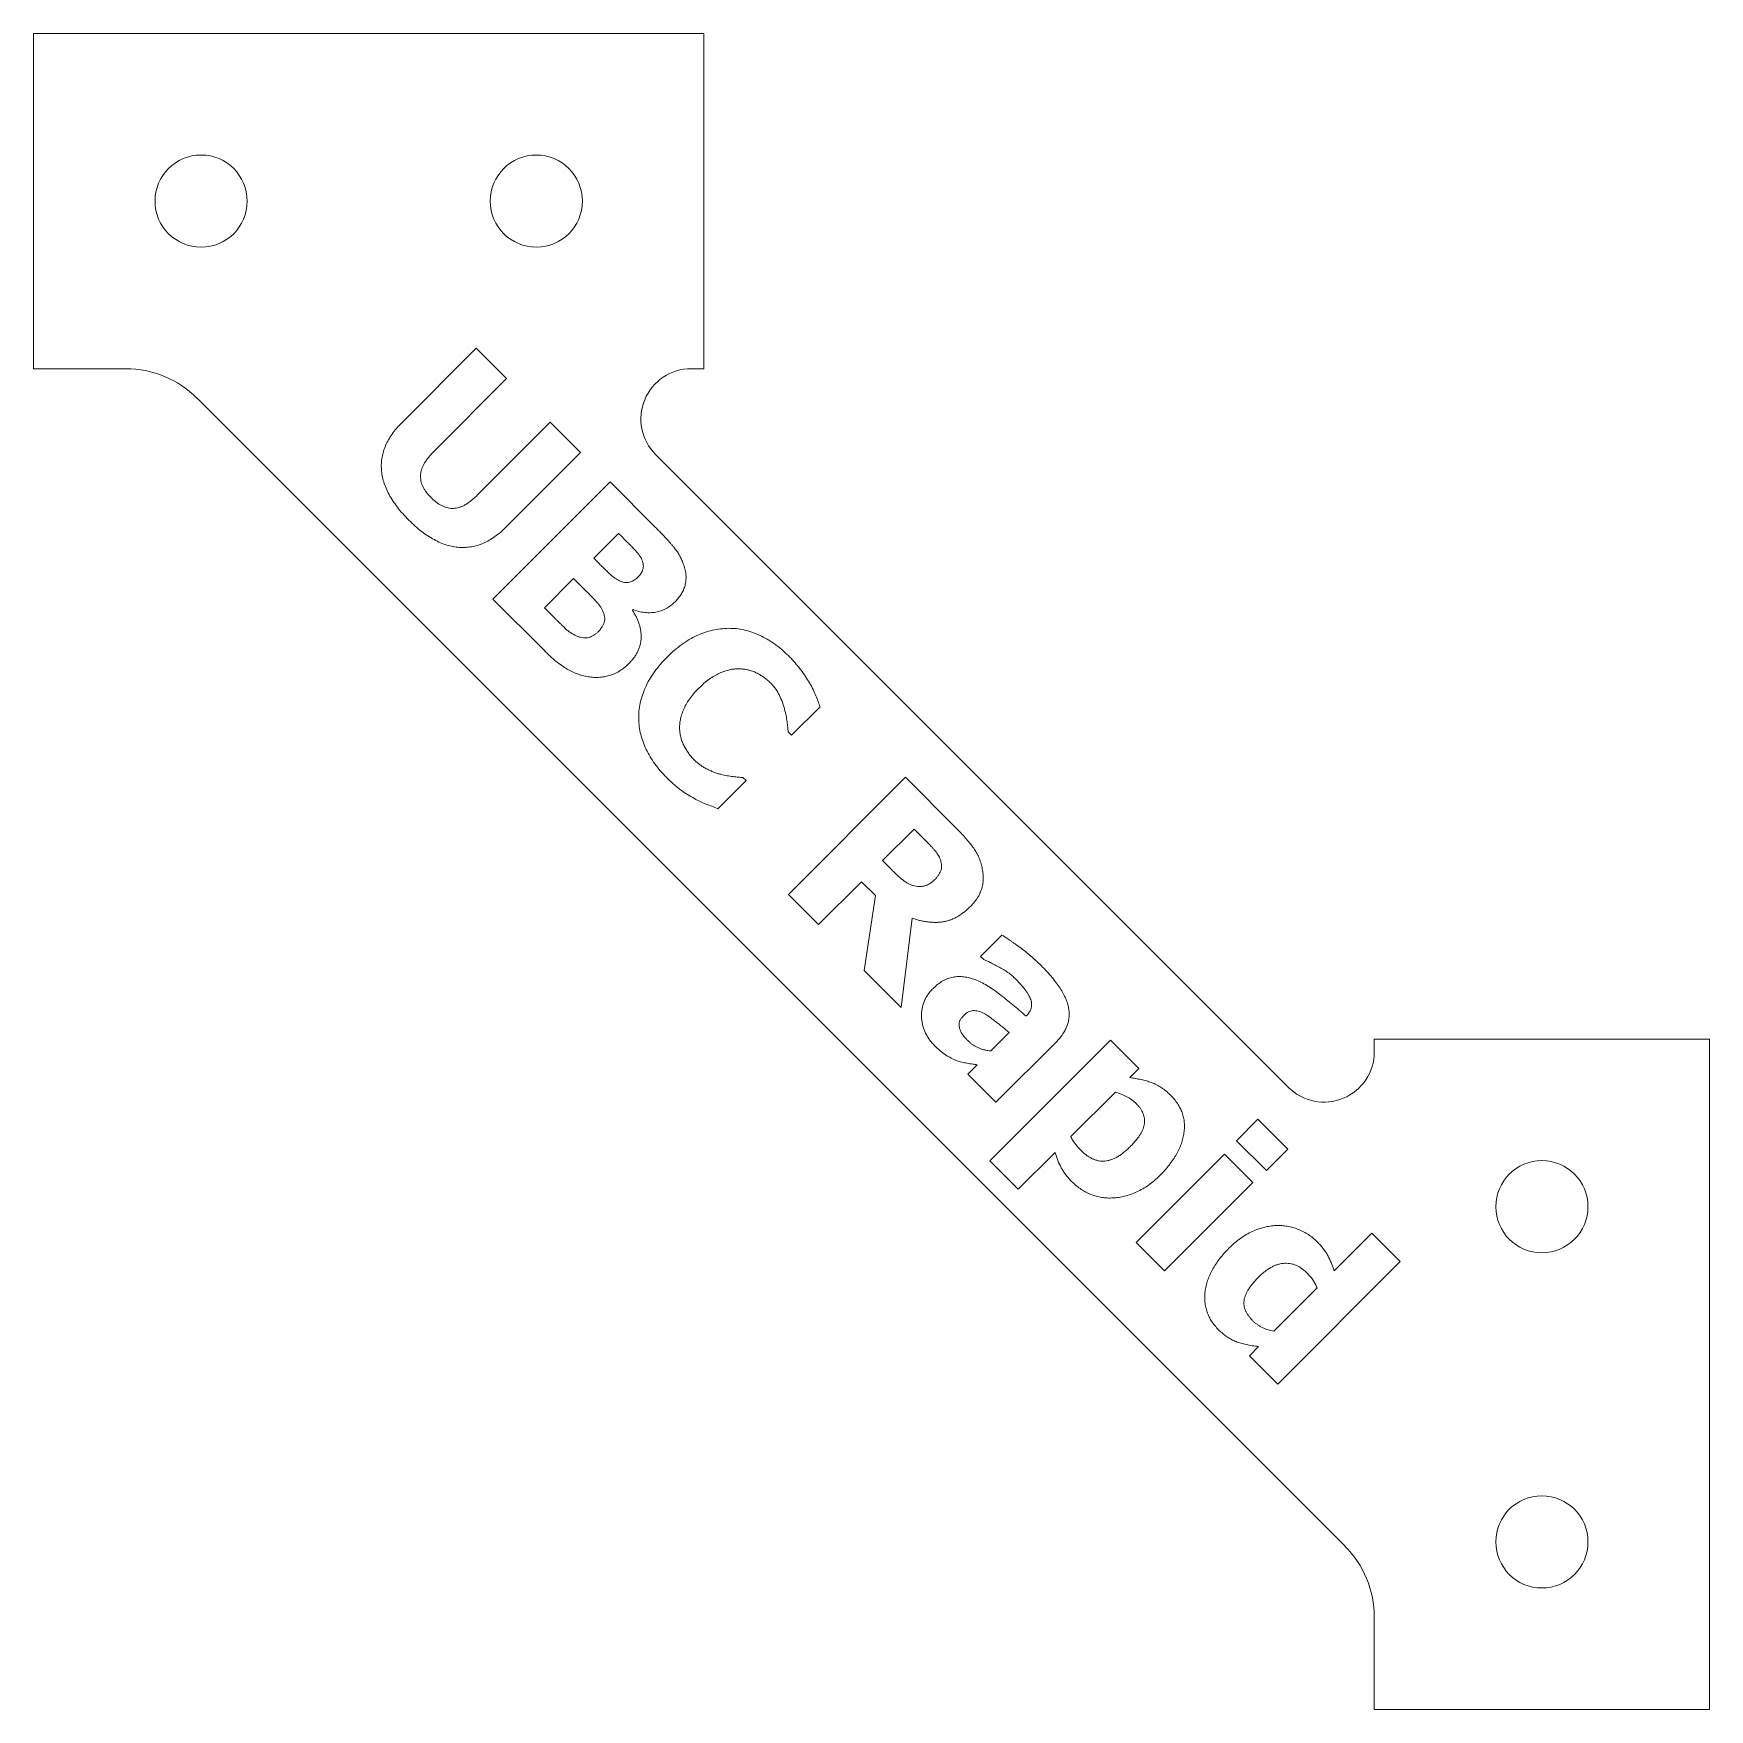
# Model space of a CAD drawing. Header units: millimetres. Extents: x 0 to 100, y -100 to 0.
import ezdxf

# ---------------------------------------------------------------- set-up
doc = ezdxf.new("R2010")
doc.units = ezdxf.units.MM

msp = doc.modelspace()

# ---------------------------------------------------------------- linework, layer by layer
at = {"color": 7, "linetype": 'Continuous', "lineweight": 15}
for p, q in [((0, 0), (40, 0)), ((0, 0), (0, -20)), ((40, 0), (40, -20)), ((21.95, -23.24), (26.42, -18.78)), ((26.42, -18.78), (28.23, -20.59)), ((0, -20), (5.51, -20)), ((39.24, -20), (40, -20)), ((28.23, -20.59), (23.87, -24.95)), ((9.76, -21.76), (78.24, -90.24)), ((26.47, -27.55), (30.83, -23.19)), ((30.83, -23.19), (32.64, -25)), ((32.64, -25), (28.18, -29.46)), ((37.12, -25.12), (74.88, -62.88)), ((27.4, -33.75), (34.4, -26.75)), ((34.4, -26.75), (37.11, -29.47)), ((34.91, -29.83), (33.43, -31.31)), ((35.08, -30), (34.91, -29.83)), ((33.43, -31.31), (33.71, -31.59)), ((32.22, -32.52), (30.48, -34.26)), ((32.62, -32.91), (32.22, -32.52)), ((30.46, -36.8), (27.4, -33.75)), ((30.48, -34.26), (30.61, -34.39)), ((35.77, -34.37), (35.73, -34.41)), ((46.93, -40.17), (45.23, -41.87)), ((45.23, -41.87), (45.02, -41.66)), ((42.52, -44.58), (40.84, -46.26)), ((42.33, -44.4), (42.52, -44.58)), ((45.04, -51.38), (52.03, -44.38)), ((52.03, -44.38), (55.05, -47.41)), ((52.54, -47.47), (50.65, -49.35)), ((53.19, -48.12), (52.54, -47.47)), ((50.65, -49.35), (51.21, -49.9)), ((49.4, -50.61), (46.83, -53.17)), ((50.23, -51.44), (49.4, -50.61)), ((46.83, -53.17), (45.04, -51.38)), ((49.57, -55.91), (50.23, -51.44)), ((52.43, -52.78), (51.77, -58.11)), ((56.51, -55.07), (57.78, -53.8)), ((51.77, -58.11), (49.57, -55.91)), ((56.66, -55.22), (56.51, -55.07)), ((59.22, -58.63), (59.25, -58.6)), ((57.12, -60.71), (58.22, -59.61)), ((80, -60), (100, -60)), ((80, -60), (80, -60.76)), ((100, -60), (100, -100)), ((57.06, -67.27), (64.27, -60.06)), ((61.01, -60.18), (57.42, -63.76)), ((64.27, -60.06), (65.96, -61.75)), ((55.74, -62.09), (56.3, -61.53)), ((65.96, -61.75), (65.41, -62.3)), ((57.42, -63.76), (55.74, -62.09)), ((64.55, -63.17), (61.89, -65.82)), ((71.78, -66.07), (73.06, -64.78)), ((73.06, -64.78), (74.85, -66.57)), ((60.95, -66.77), (58.75, -68.96)), ((65.8, -72.14), (71.07, -66.87)), ((71.07, -66.87), (72.76, -68.56)), ((73.56, -67.85), (71.78, -66.07)), ((74.85, -66.57), (73.56, -67.85)), ((58.75, -68.96), (57.06, -67.27)), ((72.76, -68.56), (67.49, -73.83)), ((77.61, -73.83), (79.86, -71.58)), ((79.86, -71.58), (81.55, -73.27)), ((67.49, -73.83), (65.8, -72.14)), ((81.55, -73.27), (74.24, -80.58)), ((74, -77.43), (76.59, -74.85)), ((72.55, -78.89), (73.1, -78.34)), ((74.24, -80.58), (72.55, -78.89)), ((80, -94.49), (80, -100)), ((80, -100), (100, -100))]:
    msp.add_line(p, q, dxfattribs=at)
for centre in [(10, -10), (30, -10), (90, -70), (90, -90)]:
    msp.add_circle(centre, 2.75, dxfattribs=at)
for centre, radius, start, end in [((5.51, -26), 6, 45, 90), ((39.24, -23), 3, 90, 225), ((77, -60.76), 3, 225, 0), ((74, -94.49), 6, 0, 45)]:
    msp.add_arc(centre, radius, start, end, dxfattribs=at)
for points, knots in [([(22.39, -29.03), (22.27, -28.9), (22.03, -28.66), (21.71, -28.27), (21.44, -27.89), (21.21, -27.51), (21.03, -27.14), (20.89, -26.76), (20.8, -26.39), (20.75, -26.02), (20.75, -25.65), (20.79, -25.28), (20.88, -24.93), (21, -24.57), (21.18, -24.23), (21.39, -23.89), (21.65, -23.56), (21.85, -23.35), (21.95, -23.24)], [0, 0, 0, 0, 0.07972, 0.15465, 0.22515, 0.29179, 0.35489, 0.41504, 0.47289, 0.52924, 0.58484, 0.6396, 0.69492, 0.7509, 0.80905, 0.8695, 0.93294, 1, 1, 1, 1]), ([(23.87, -24.95), (23.81, -25.01), (23.7, -25.13), (23.55, -25.31), (23.42, -25.48), (23.31, -25.66), (23.23, -25.83), (23.16, -26), (23.11, -26.17), (23.09, -26.34), (23.09, -26.51), (23.11, -26.68), (23.15, -26.85), (23.22, -27.02), (23.31, -27.19), (23.43, -27.36), (23.57, -27.53), (23.67, -27.64), (23.73, -27.69)], [0, 0, 0, 0, 0.07868, 0.15277, 0.22164, 0.2867, 0.34762, 0.40541, 0.46089, 0.51391, 0.56641, 0.61935, 0.67438, 0.73159, 0.79199, 0.85681, 0.92572, 1, 1, 1, 1]), ([(23.73, -27.69), (23.78, -27.75), (23.89, -27.85), (24.06, -27.99), (24.23, -28.1), (24.39, -28.19), (24.56, -28.26), (24.73, -28.31), (24.89, -28.34), (25.06, -28.34), (25.23, -28.32), (25.4, -28.28), (25.57, -28.22), (25.74, -28.13), (25.92, -28.02), (26.1, -27.88), (26.29, -27.73), (26.41, -27.61), (26.47, -27.55)], [0, 0, 0, 0, 0.0727, 0.14089, 0.20464, 0.26459, 0.32127, 0.37569, 0.42801, 0.47973, 0.53242, 0.58695, 0.64469, 0.70681, 0.7725, 0.84289, 0.91849, 1, 1, 1, 1]), ([(28.18, -29.46), (28.08, -29.57), (27.87, -29.77), (27.53, -30.02), (27.19, -30.24), (26.85, -30.41), (26.5, -30.55), (26.14, -30.63), (25.77, -30.67), (25.4, -30.67), (25.03, -30.62), (24.66, -30.53), (24.28, -30.39), (23.9, -30.2), (23.52, -29.98), (23.14, -29.7), (22.76, -29.39), (22.52, -29.15), (22.39, -29.03)], [0, 0, 0, 0, 0.06719, 0.13062, 0.19117, 0.24926, 0.30556, 0.36075, 0.41576, 0.4713, 0.52759, 0.58567, 0.64586, 0.70889, 0.77531, 0.84574, 0.92037, 1, 1, 1, 1]), ([(36.3, -31.4), (36.28, -31.35), (36.23, -31.26), (36.14, -31.12), (36.03, -30.97), (35.89, -30.82), (35.73, -30.65), (35.54, -30.46), (35.32, -30.24), (35.16, -30.08), (35.08, -30)], [0, 0, 0, 0, 0.08313, 0.17393, 0.27173, 0.37794, 0.49968, 0.64455, 0.81107, 1, 1, 1, 1]), ([(37.11, -29.47), (37.18, -29.54), (37.31, -29.67), (37.5, -29.86), (37.67, -30.04), (37.82, -30.21), (37.97, -30.36), (38.09, -30.51), (38.2, -30.64), (38.32, -30.8), (38.46, -30.99), (38.6, -31.24), (38.72, -31.51), (38.79, -31.69), (38.82, -31.79)], [0, 0, 0, 0, 0.099398, 0.191597, 0.277582, 0.355923, 0.427548, 0.492587, 0.550928, 0.602268, 0.698902, 0.796523, 0.897074, 1, 1, 1, 1]), ([(33.71, -31.59), (33.78, -31.66), (33.91, -31.79), (34.11, -31.98), (34.28, -32.15), (34.45, -32.3), (34.6, -32.43), (34.75, -32.54), (34.89, -32.62), (34.98, -32.66), (35.02, -32.68)], [0, 0, 0, 0, 0.16935, 0.325707, 0.46904, 0.5994, 0.717049, 0.822529, 0.916524, 1, 1, 1, 1]), ([(36.09, -32.4), (36.12, -32.37), (36.18, -32.31), (36.25, -32.21), (36.31, -32.09), (36.36, -31.97), (36.39, -31.84), (36.39, -31.69), (36.36, -31.55), (36.32, -31.45), (36.3, -31.4)], [0, 0, 0, 0, 0.11162, 0.22517, 0.34346, 0.46624, 0.59062, 0.71925, 0.8539, 1, 1, 1, 1]), ([(38.82, -31.79), (38.85, -31.89), (38.91, -32.08), (38.94, -32.37), (38.93, -32.65), (38.88, -32.93), (38.79, -33.19), (38.66, -33.44), (38.49, -33.68), (38.36, -33.82), (38.29, -33.9)], [0, 0, 0, 0, 0.13337, 0.25995, 0.38136, 0.5022, 0.62248, 0.74409, 0.86894, 1, 1, 1, 1]), ([(33.9, -34.34), (33.88, -34.29), (33.82, -34.18), (33.69, -34.03), (33.55, -33.86), (33.32, -33.62), (33.01, -33.3), (32.75, -33.04), (32.62, -32.91)], [0, 0, 0, 0, 0.086641, 0.187063, 0.301443, 0.430754, 0.709575, 1, 1, 1, 1]), ([(35.02, -32.68), (35.08, -32.7), (35.18, -32.74), (35.34, -32.77), (35.49, -32.76), (35.62, -32.73), (35.75, -32.67), (35.87, -32.6), (35.98, -32.51), (36.06, -32.44), (36.09, -32.4)], [0, 0, 0, 0, 0.15031, 0.2831, 0.40281, 0.51607, 0.62982, 0.74611, 0.86943, 1, 1, 1, 1]), ([(38.29, -33.9), (38.21, -33.98), (38.04, -34.13), (37.75, -34.31), (37.45, -34.45), (37.13, -34.53), (36.8, -34.57), (36.46, -34.55), (36.11, -34.49), (35.88, -34.41), (35.77, -34.37)], [0, 0, 0, 0, 0.12796, 0.25125, 0.37169, 0.49252, 0.61431, 0.73771, 0.86586, 1, 1, 1, 1]), ([(30.61, -34.39), (30.67, -34.45), (30.79, -34.57), (30.96, -34.74), (31.12, -34.9), (31.26, -35.04), (31.39, -35.17), (31.51, -35.28), (31.61, -35.38), (31.73, -35.5), (31.87, -35.63), (32.05, -35.76), (32.24, -35.87), (32.37, -35.93), (32.43, -35.96)], [0, 0, 0, 0, 0.10748, 0.20687, 0.29817, 0.38196, 0.45708, 0.52469, 0.58537, 0.6368, 0.73059, 0.82246, 0.91187, 1, 1, 1, 1]), ([(33.69, -35.69), (33.74, -35.64), (33.84, -35.54), (33.95, -35.37), (34.03, -35.21), (34.08, -35.05), (34.09, -34.88), (34.06, -34.71), (34, -34.52), (33.94, -34.4), (33.9, -34.34)], [0, 0, 0, 0, 0.14883, 0.28004, 0.39873, 0.50647, 0.61302, 0.72841, 0.8572, 1, 1, 1, 1]), ([(35.73, -34.41), (35.77, -34.48), (35.86, -34.61), (35.97, -34.82), (36.07, -35.02), (36.14, -35.23), (36.2, -35.44), (36.23, -35.64), (36.26, -35.85), (36.26, -36.06), (36.24, -36.26), (36.2, -36.47), (36.14, -36.66), (36.06, -36.86), (35.96, -37.05), (35.84, -37.23), (35.69, -37.42), (35.58, -37.53), (35.53, -37.59)], [0, 0, 0, 0, 0.06939, 0.13622, 0.2008, 0.26379, 0.32487, 0.38525, 0.44442, 0.50383, 0.56289, 0.62104, 0.68011, 0.74, 0.80101, 0.86472, 0.93073, 1, 1, 1, 1]), ([(32.43, -35.96), (32.5, -35.98), (32.62, -36.03), (32.8, -36.06), (32.98, -36.07), (33.14, -36.04), (33.28, -35.98), (33.43, -35.9), (33.56, -35.81), (33.65, -35.73), (33.69, -35.69)], [0, 0, 0, 0, 0.14922, 0.28408, 0.40637, 0.52179, 0.63695, 0.7528, 0.87372, 1, 1, 1, 1]), ([(37.83, -37.19), (37.96, -37.05), (38.23, -36.8), (38.67, -36.46), (39.11, -36.16), (39.57, -35.92), (40.04, -35.73), (40.51, -35.6), (40.99, -35.51), (41.31, -35.5), (41.46, -35.49)], [0, 0, 0, 0, 0.13934, 0.27307, 0.40148, 0.52672, 0.64845, 0.76699, 0.884, 1, 1, 1, 1]), ([(41.46, -35.49), (41.62, -35.49), (41.93, -35.5), (42.39, -35.58), (42.86, -35.71), (43.32, -35.9), (43.77, -36.13), (44.22, -36.41), (44.64, -36.74), (44.9, -36.99), (45.04, -37.12)], [0, 0, 0, 0, 0.11446, 0.23077, 0.34958, 0.47311, 0.59994, 0.72964, 0.86251, 1, 1, 1, 1]), ([(33.2, -38.39), (33.08, -38.37), (32.84, -38.33), (32.49, -38.23), (32.16, -38.1), (31.83, -37.93), (31.51, -37.71), (31.17, -37.46), (30.81, -37.15), (30.58, -36.92), (30.46, -36.8)], [0, 0, 0, 0, 0.112187, 0.223233, 0.333434, 0.445192, 0.563938, 0.695121, 0.840598, 1, 1, 1, 1]), ([(35.53, -37.59), (35.44, -37.67), (35.28, -37.82), (35.01, -38.02), (34.72, -38.18), (34.42, -38.3), (34.12, -38.37), (33.81, -38.42), (33.5, -38.43), (33.3, -38.4), (33.2, -38.39)], [0, 0, 0, 0, 0.13603, 0.26644, 0.39316, 0.51752, 0.63953, 0.75955, 0.87916, 1, 1, 1, 1]), ([(36.11, -40.89), (36.11, -40.74), (36.11, -40.42), (36.19, -39.95), (36.32, -39.48), (36.51, -39.01), (36.74, -38.54), (37.05, -38.08), (37.41, -37.62), (37.68, -37.33), (37.83, -37.19)], [0, 0, 0, 0, 0.11126, 0.2238, 0.33957, 0.45933, 0.58469, 0.71575, 0.854, 1, 1, 1, 1]), ([(42.09, -37.91), (42, -37.91), (41.81, -37.91), (41.53, -37.96), (41.23, -38.05), (40.93, -38.16), (40.62, -38.32), (40.31, -38.53), (39.99, -38.77), (39.8, -38.97), (39.69, -39.07)], [0, 0, 0, 0, 0.10122, 0.20667, 0.31779, 0.43624, 0.56255, 0.69757, 0.8431, 1, 1, 1, 1]), ([(43.97, -38.75), (43.9, -38.68), (43.78, -38.56), (43.57, -38.4), (43.35, -38.26), (43.13, -38.14), (42.89, -38.04), (42.64, -37.97), (42.37, -37.92), (42.19, -37.91), (42.09, -37.91)], [0, 0, 0, 0, 0.12619, 0.24916, 0.37254, 0.49388, 0.61587, 0.73975, 0.86735, 1, 1, 1, 1]), ([(45.04, -37.12), (45.11, -37.19), (45.25, -37.33), (45.44, -37.55), (45.62, -37.76), (45.83, -38.03), (46.07, -38.35), (46.23, -38.62), (46.31, -38.75)], [0, 0, 0, 0, 0.14634, 0.28605, 0.41865, 0.54436, 0.78014, 1, 1, 1, 1]), ([(44.81, -40.31), (44.77, -40.17), (44.69, -39.89), (44.54, -39.56), (44.41, -39.29), (44.28, -39.1), (44.13, -38.92), (44.02, -38.8), (43.97, -38.75)], [0, 0, 0, 0, 0.23797, 0.48316, 0.60933, 0.73644, 0.86668, 1, 1, 1, 1]), ([(46.31, -38.75), (46.38, -38.88), (46.52, -39.13), (46.68, -39.51), (46.81, -39.85), (46.89, -40.07), (46.93, -40.17)], [0, 0, 0, 0, 0.28625, 0.55175, 0.7911, 1, 1, 1, 1]), ([(39.69, -39.07), (39.59, -39.17), (39.39, -39.38), (39.14, -39.7), (38.93, -40.02), (38.78, -40.34), (38.67, -40.65), (38.59, -40.95), (38.55, -41.23), (38.55, -41.42), (38.55, -41.51)], [0, 0, 0, 0, 0.160167, 0.307686, 0.444329, 0.571027, 0.689004, 0.798281, 0.901763, 1, 1, 1, 1]), ([(37.77, -44.38), (37.64, -44.25), (37.4, -44), (37.07, -43.58), (36.79, -43.16), (36.55, -42.72), (36.36, -42.27), (36.22, -41.82), (36.13, -41.36), (36.12, -41.05), (36.11, -40.89)], [0, 0, 0, 0, 0.13676, 0.26903, 0.39729, 0.52331, 0.64593, 0.76537, 0.8828, 1, 1, 1, 1]), ([(45.02, -41.66), (45.02, -41.57), (45, -41.37), (44.96, -41.05), (44.91, -40.69), (44.85, -40.44), (44.81, -40.31)], [0, 0, 0, 0, 0.19912, 0.43789, 0.70831, 1, 1, 1, 1]), ([(38.55, -41.51), (38.56, -41.6), (38.57, -41.78), (38.63, -42.04), (38.71, -42.29), (38.82, -42.52), (38.95, -42.74), (39.09, -42.95), (39.24, -43.15), (39.35, -43.27), (39.41, -43.33)], [0, 0, 0, 0, 0.13087, 0.2589, 0.38576, 0.51304, 0.63874, 0.76177, 0.88195, 1, 1, 1, 1]), ([(39.41, -43.33), (39.46, -43.38), (39.58, -43.49), (39.76, -43.63), (39.95, -43.76), (40.16, -43.88), (40.37, -43.98), (40.58, -44.07), (40.8, -44.15), (40.94, -44.19), (41.02, -44.2)], [0, 0, 0, 0, 0.12512, 0.25022, 0.3752, 0.50309, 0.63029, 0.75492, 0.87855, 1, 1, 1, 1]), ([(39.44, -45.65), (39.3, -45.57), (39.03, -45.42), (38.7, -45.2), (38.45, -45.01), (38.24, -44.83), (38.01, -44.62), (37.85, -44.47), (37.77, -44.38)], [0, 0, 0, 0, 0.2306, 0.44336, 0.55454, 0.68449, 0.83267, 1, 1, 1, 1]), ([(41.02, -44.2), (41.14, -44.23), (41.38, -44.29), (41.73, -44.34), (42.04, -44.37), (42.24, -44.39), (42.33, -44.4)], [0, 0, 0, 0, 0.280941, 0.552422, 0.798142, 1, 1, 1, 1]), ([(40.84, -46.26), (40.72, -46.21), (40.48, -46.11), (40.12, -45.98), (39.77, -45.83), (39.55, -45.71), (39.44, -45.65)], [0, 0, 0, 0, 0.259416, 0.507324, 0.750327, 1, 1, 1, 1]), ([(55.05, -47.41), (55.15, -47.51), (55.34, -47.7), (55.61, -48), (55.84, -48.27), (56.05, -48.54), (56.23, -48.81), (56.38, -49.09), (56.5, -49.38), (56.55, -49.59), (56.58, -49.69)], [0, 0, 0, 0, 0.15199, 0.29307, 0.42391, 0.5442, 0.65828, 0.77194, 0.88494, 1, 1, 1, 1]), ([(54.08, -49.22), (54.04, -49.13), (53.95, -48.95), (53.78, -48.74), (53.62, -48.57), (53.49, -48.42), (53.35, -48.27), (53.24, -48.17), (53.19, -48.12)], [0, 0, 0, 0, 0.20572, 0.43472, 0.56165, 0.69736, 0.84378, 1, 1, 1, 1]), ([(51.21, -49.9), (51.28, -49.97), (51.41, -50.1), (51.61, -50.29), (51.79, -50.45), (51.97, -50.58), (52.14, -50.7), (52.31, -50.78), (52.48, -50.85), (52.6, -50.87), (52.66, -50.88)], [0, 0, 0, 0, 0.16454, 0.31581, 0.45238, 0.57687, 0.69081, 0.79785, 0.9, 1, 1, 1, 1]), ([(53.81, -50.45), (53.85, -50.4), (53.93, -50.32), (54.03, -50.18), (54.1, -50.04), (54.16, -49.89), (54.18, -49.74), (54.18, -49.57), (54.15, -49.4), (54.1, -49.28), (54.08, -49.22)], [0, 0, 0, 0, 0.13426, 0.25863, 0.37761, 0.4915, 0.60626, 0.72828, 0.85684, 1, 1, 1, 1]), ([(56.58, -49.69), (56.6, -49.79), (56.65, -50), (56.67, -50.31), (56.66, -50.62), (56.61, -50.93), (56.51, -51.23), (56.36, -51.53), (56.15, -51.82), (55.98, -52), (55.9, -52.09)], [0, 0, 0, 0, 0.12121, 0.23899, 0.35658, 0.47416, 0.59438, 0.71995, 0.85446, 1, 1, 1, 1]), ([(52.66, -50.88), (52.71, -50.89), (52.82, -50.9), (52.97, -50.89), (53.12, -50.87), (53.25, -50.84), (53.39, -50.78), (53.53, -50.69), (53.67, -50.58), (53.76, -50.49), (53.81, -50.45)], [0, 0, 0, 0, 0.12652, 0.24658, 0.35996, 0.4682, 0.58196, 0.70706, 0.84648, 1, 1, 1, 1]), ([(55.9, -52.09), (55.83, -52.15), (55.7, -52.28), (55.51, -52.44), (55.31, -52.58), (55.11, -52.71), (54.9, -52.81), (54.69, -52.9), (54.48, -52.96), (54.27, -53), (54.06, -53.03), (53.84, -53.04), (53.61, -53.03), (53.39, -53.01), (53.15, -52.98), (52.92, -52.93), (52.68, -52.87), (52.52, -52.81), (52.43, -52.78)], [0, 0, 0, 0, 0.071472, 0.13945, 0.204717, 0.267525, 0.328476, 0.387982, 0.445589, 0.503069, 0.560308, 0.618774, 0.677728, 0.738468, 0.801199, 0.865076, 0.931442, 1, 1, 1, 1]), ([(57.78, -53.8), (57.81, -53.81), (57.87, -53.85), (57.97, -53.92), (58.09, -53.99), (58.21, -54.07), (58.35, -54.17), (58.49, -54.27), (58.65, -54.38), (58.88, -54.54), (59.16, -54.76), (59.49, -55.03), (59.82, -55.31), (60.02, -55.51), (60.12, -55.61)], [0, 0, 0, 0, 0.03549, 0.075551, 0.120767, 0.171146, 0.226147, 0.286326, 0.351685, 0.422227, 0.567546, 0.711784, 0.856003, 1, 1, 1, 1]), ([(58.61, -56.42), (58.54, -56.35), (58.39, -56.21), (58.14, -56.02), (57.87, -55.84), (57.58, -55.68), (57.29, -55.54), (57.05, -55.41), (56.84, -55.31), (56.72, -55.25), (56.66, -55.22)], [0, 0, 0, 0, 0.1308, 0.26681, 0.4089, 0.55786, 0.70011, 0.82083, 0.92117, 1, 1, 1, 1]), ([(60.12, -55.61), (60.24, -55.73), (60.46, -55.96), (60.76, -56.3), (61.02, -56.63), (61.25, -56.96), (61.44, -57.27), (61.59, -57.57), (61.69, -57.86), (61.77, -58.14), (61.8, -58.41), (61.79, -58.68), (61.76, -58.94), (61.68, -59.2), (61.57, -59.45), (61.41, -59.7), (61.23, -59.95), (61.09, -60.1), (61.01, -60.18)], [0, 0, 0, 0, 0.0924, 0.17863, 0.25838, 0.33242, 0.40052, 0.46311, 0.52105, 0.57476, 0.62573, 0.67561, 0.7253, 0.77546, 0.82746, 0.88172, 0.93889, 1, 1, 1, 1]), ([(53.78, -60.4), (53.72, -60.34), (53.6, -60.22), (53.45, -60.02), (53.31, -59.81), (53.2, -59.6), (53.11, -59.38), (53.05, -59.15), (53, -58.92), (52.98, -58.68), (52.98, -58.44), (53.01, -58.21), (53.06, -57.99), (53.13, -57.77), (53.23, -57.56), (53.35, -57.36), (53.5, -57.16), (53.61, -57.05), (53.67, -56.98)], [0, 0, 0, 0, 0.06801, 0.13385, 0.19777, 0.25992, 0.32132, 0.38278, 0.44479, 0.50756, 0.57008, 0.6309, 0.69069, 0.75065, 0.81051, 0.87147, 0.93491, 1, 1, 1, 1]), ([(53.67, -56.98), (53.76, -56.9), (53.95, -56.73), (54.25, -56.52), (54.55, -56.38), (54.87, -56.29), (55.19, -56.26), (55.52, -56.28), (55.85, -56.34), (56.07, -56.42), (56.18, -56.45)], [0, 0, 0, 0, 0.14277, 0.273798, 0.396292, 0.512989, 0.62907, 0.747642, 0.870467, 1, 1, 1, 1]), ([(56.18, -56.45), (56.3, -56.5), (56.54, -56.6), (56.9, -56.8), (57.27, -57.04), (57.79, -57.43), (58.45, -57.95), (58.96, -58.4), (59.22, -58.63)], [0, 0, 0, 0, 0.100899, 0.209943, 0.32733, 0.454601, 0.722727, 1, 1, 1, 1]), ([(59.25, -58.6), (59.28, -58.57), (59.35, -58.5), (59.43, -58.38), (59.49, -58.27), (59.53, -58.15), (59.55, -58.02), (59.56, -57.9), (59.54, -57.77), (59.5, -57.64), (59.44, -57.5), (59.37, -57.36), (59.28, -57.22), (59.18, -57.07), (59.06, -56.92), (58.92, -56.75), (58.77, -56.59), (58.67, -56.48), (58.61, -56.42)], [0, 0, 0, 0, 0.0577, 0.11166, 0.16253, 0.21139, 0.2589, 0.30732, 0.35699, 0.40978, 0.4663, 0.5268, 0.5923, 0.66308, 0.73871, 0.81999, 0.90705, 1, 1, 1, 1]), ([(55.53, -58.57), (55.48, -58.62), (55.39, -58.71), (55.3, -58.84), (55.25, -58.94), (55.23, -59.02), (55.22, -59.11), (55.23, -59.17), (55.23, -59.2)], [0, 0, 0, 0, 0.28994, 0.52549, 0.62988, 0.74172, 0.86426, 1, 1, 1, 1]), ([(56.68, -58.46), (56.62, -58.43), (56.52, -58.38), (56.36, -58.33), (56.21, -58.3), (56.06, -58.3), (55.92, -58.32), (55.78, -58.38), (55.64, -58.46), (55.57, -58.53), (55.53, -58.57)], [0, 0, 0, 0, 0.14377, 0.27475, 0.39774, 0.51429, 0.6277, 0.74236, 0.86607, 1, 1, 1, 1]), ([(58.22, -59.61), (58.09, -59.5), (57.82, -59.28), (57.47, -59), (57.2, -58.79), (57.01, -58.65), (56.84, -58.54), (56.73, -58.48), (56.68, -58.46)], [0, 0, 0, 0, 0.26346, 0.5472, 0.68616, 0.80731, 0.91191, 1, 1, 1, 1]), ([(55.23, -59.2), (55.24, -59.27), (55.26, -59.41), (55.33, -59.58), (55.42, -59.72), (55.51, -59.84), (55.63, -59.97), (55.72, -60.06), (55.77, -60.11)], [0, 0, 0, 0, 0.18889, 0.38565, 0.50029, 0.64048, 0.80558, 1, 1, 1, 1]), ([(55.1, -61.29), (54.99, -61.24), (54.75, -61.14), (54.41, -60.94), (54.09, -60.7), (53.89, -60.51), (53.78, -60.4)], [0, 0, 0, 0, 0.23855, 0.47843, 0.72854, 1, 1, 1, 1]), ([(55.77, -60.11), (55.82, -60.15), (55.9, -60.24), (56.05, -60.35), (56.22, -60.44), (56.39, -60.53), (56.57, -60.6), (56.75, -60.65), (56.94, -60.69), (57.06, -60.71), (57.12, -60.71)], [0, 0, 0, 0, 0.12013, 0.24137, 0.36699, 0.49579, 0.6257, 0.75304, 0.87685, 1, 1, 1, 1]), ([(56.3, -61.53), (56.22, -61.52), (56.02, -61.49), (55.71, -61.44), (55.4, -61.38), (55.2, -61.32), (55.1, -61.29)], [0, 0, 0, 0, 0.21989, 0.48588, 0.7576, 1, 1, 1, 1]), ([(65.41, -62.3), (65.53, -62.32), (65.75, -62.35), (66.08, -62.41), (66.4, -62.49), (66.71, -62.59), (67.01, -62.72), (67.3, -62.89), (67.58, -63.09), (67.75, -63.26), (67.84, -63.34)], [0, 0, 0, 0, 0.12879, 0.2536, 0.37541, 0.49483, 0.61373, 0.7366, 0.86506, 1, 1, 1, 1]), ([(65.81, -63.86), (65.72, -63.78), (65.55, -63.62), (65.24, -63.44), (64.91, -63.27), (64.67, -63.2), (64.55, -63.17)], [0, 0, 0, 0, 0.23723, 0.48665, 0.74278, 1, 1, 1, 1]), ([(65.43, -66.42), (65.5, -66.36), (65.61, -66.24), (65.77, -66.05), (65.91, -65.87), (66.03, -65.7), (66.13, -65.53), (66.21, -65.36), (66.26, -65.2), (66.29, -65.04), (66.3, -64.89), (66.29, -64.74), (66.26, -64.59), (66.21, -64.44), (66.14, -64.29), (66.05, -64.14), (65.94, -64), (65.85, -63.91), (65.81, -63.86)], [0, 0, 0, 0, 0.08847, 0.17104, 0.24743, 0.31829, 0.38383, 0.44517, 0.50198, 0.55496, 0.60635, 0.65703, 0.70857, 0.76117, 0.81593, 0.87334, 0.93456, 1, 1, 1, 1]), ([(67.84, -63.34), (67.92, -63.42), (68.07, -63.58), (68.26, -63.84), (68.42, -64.12), (68.54, -64.39), (68.63, -64.68), (68.67, -64.98), (68.68, -65.29), (68.65, -65.6), (68.59, -65.92), (68.5, -66.24), (68.37, -66.56), (68.2, -66.87), (68, -67.19), (67.77, -67.51), (67.51, -67.83), (67.31, -68.03), (67.21, -68.13)], [0, 0, 0, 0, 0.06232, 0.12139, 0.1782, 0.23386, 0.28856, 0.34319, 0.39902, 0.45682, 0.51588, 0.57675, 0.63933, 0.70447, 0.77284, 0.84466, 0.92028, 1, 1, 1, 1]), ([(61.89, -65.82), (61.93, -65.9), (62.01, -66.06), (62.17, -66.27), (62.34, -66.47), (62.47, -66.6), (62.53, -66.67)], [0, 0, 0, 0, 0.24185, 0.49347, 0.74899, 1, 1, 1, 1]), ([(61.99, -68.54), (61.92, -68.47), (61.78, -68.33), (61.6, -68.11), (61.45, -67.89), (61.28, -67.61), (61.11, -67.24), (61, -66.93), (60.95, -66.77)], [0, 0, 0, 0, 0.14784, 0.28407, 0.40931, 0.52564, 0.75601, 1, 1, 1, 1]), ([(62.53, -66.67), (62.59, -66.72), (62.69, -66.82), (62.87, -66.96), (63.04, -67.07), (63.21, -67.16), (63.39, -67.22), (63.57, -67.27), (63.74, -67.28), (63.93, -67.28), (64.11, -67.25), (64.29, -67.2), (64.48, -67.13), (64.67, -67.03), (64.86, -66.91), (65.05, -66.77), (65.24, -66.61), (65.37, -66.48), (65.43, -66.42)], [0, 0, 0, 0, 0.06869, 0.13405, 0.19479, 0.25303, 0.30866, 0.36336, 0.41631, 0.47018, 0.52527, 0.58227, 0.64206, 0.70533, 0.77203, 0.84318, 0.91919, 1, 1, 1, 1]), ([(64.42, -69.48), (64.3, -69.48), (64.07, -69.49), (63.74, -69.45), (63.41, -69.38), (63.09, -69.28), (62.79, -69.14), (62.51, -68.97), (62.24, -68.77), (62.07, -68.62), (61.99, -68.54)], [0, 0, 0, 0, 0.1292, 0.25549, 0.37929, 0.50279, 0.62536, 0.74844, 0.87247, 1, 1, 1, 1]), ([(67.21, -68.13), (67.1, -68.24), (66.89, -68.44), (66.54, -68.71), (66.19, -68.94), (65.83, -69.12), (65.47, -69.27), (65.11, -69.38), (64.76, -69.46), (64.53, -69.47), (64.42, -69.48)], [0, 0, 0, 0, 0.14254, 0.2789, 0.41157, 0.54016, 0.66349, 0.78086, 0.89228, 1, 1, 1, 1]), ([(71.33, -72.48), (71.44, -72.37), (71.66, -72.16), (72, -71.89), (72.35, -71.66), (72.71, -71.48), (73.07, -71.33), (73.43, -71.23), (73.78, -71.15), (74.02, -71.13), (74.14, -71.12)], [0, 0, 0, 0, 0.144639, 0.281821, 0.412571, 0.537523, 0.657843, 0.774845, 0.887945, 1, 1, 1, 1]), ([(74.14, -71.12), (74.25, -71.12), (74.48, -71.12), (74.81, -71.16), (75.14, -71.23), (75.46, -71.35), (75.77, -71.49), (76.07, -71.66), (76.33, -71.85), (76.49, -72), (76.57, -72.07)], [0, 0, 0, 0, 0.12476, 0.24958, 0.37529, 0.50416, 0.63235, 0.7577, 0.87923, 1, 1, 1, 1]), ([(70.71, -77.34), (70.63, -77.26), (70.48, -77.1), (70.29, -76.84), (70.14, -76.57), (70.02, -76.29), (69.94, -76), (69.89, -75.69), (69.88, -75.38), (69.9, -75.05), (69.96, -74.73), (70.05, -74.4), (70.18, -74.07), (70.34, -73.75), (70.54, -73.42), (70.77, -73.1), (71.03, -72.79), (71.23, -72.58), (71.33, -72.48)], [0, 0, 0, 0, 0.06049, 0.11829, 0.17439, 0.22926, 0.28414, 0.33973, 0.39649, 0.45552, 0.51642, 0.57801, 0.64154, 0.70688, 0.77534, 0.84657, 0.92153, 1, 1, 1, 1]), ([(76.57, -72.07), (76.64, -72.15), (76.79, -72.29), (76.97, -72.52), (77.12, -72.73), (77.28, -73.01), (77.45, -73.38), (77.55, -73.67), (77.61, -73.83)], [0, 0, 0, 0, 0.15457, 0.29545, 0.4228, 0.53871, 0.76342, 1, 1, 1, 1]), ([(75.99, -73.97), (75.94, -73.91), (75.83, -73.81), (75.66, -73.68), (75.49, -73.57), (75.31, -73.48), (75.13, -73.42), (74.95, -73.39), (74.76, -73.37), (74.58, -73.38), (74.39, -73.41), (74.2, -73.46), (74.01, -73.53), (73.83, -73.63), (73.64, -73.74), (73.46, -73.88), (73.27, -74.03), (73.15, -74.14), (73.09, -74.2)], [0, 0, 0, 0, 0.06882, 0.13385, 0.19545, 0.25387, 0.31122, 0.36668, 0.42236, 0.47852, 0.5353, 0.59406, 0.6541, 0.7168, 0.78238, 0.85075, 0.92362, 1, 1, 1, 1]), ([(76.59, -74.85), (76.55, -74.76), (76.48, -74.59), (76.33, -74.36), (76.17, -74.15), (76.05, -74.03), (75.99, -73.97)], [0, 0, 0, 0, 0.256717, 0.517152, 0.769343, 1, 1, 1, 1]), ([(73.09, -74.2), (73.03, -74.27), (72.91, -74.39), (72.75, -74.58), (72.61, -74.76), (72.49, -74.93), (72.39, -75.1), (72.32, -75.27), (72.26, -75.44), (72.23, -75.59), (72.22, -75.75), (72.23, -75.9), (72.26, -76.06), (72.32, -76.21), (72.4, -76.36), (72.49, -76.51), (72.61, -76.66), (72.7, -76.76), (72.74, -76.81)], [0, 0, 0, 0, 0.08788, 0.16902, 0.24502, 0.31485, 0.38014, 0.44103, 0.49749, 0.5502, 0.60131, 0.65181, 0.70324, 0.7566, 0.81217, 0.87095, 0.93336, 1, 1, 1, 1]), ([(72.74, -76.81), (72.78, -76.84), (72.87, -76.92), (73, -77.02), (73.16, -77.12), (73.37, -77.24), (73.65, -77.36), (73.89, -77.41), (74, -77.43)], [0, 0, 0, 0, 0.11589, 0.23658, 0.36202, 0.4942, 0.75541, 1, 1, 1, 1]), ([(73.1, -78.34), (72.97, -78.33), (72.72, -78.3), (72.37, -78.23), (72.05, -78.15), (71.75, -78.06), (71.48, -77.93), (71.21, -77.77), (70.95, -77.57), (70.79, -77.42), (70.71, -77.34)], [0, 0, 0, 0, 0.14503, 0.28003, 0.40446, 0.52001, 0.63245, 0.74883, 0.87068, 1, 1, 1, 1])]:
    msp.add_open_spline(points, degree=3, knots=knots, dxfattribs=at)

doc.saveas('drawing.dxf')
